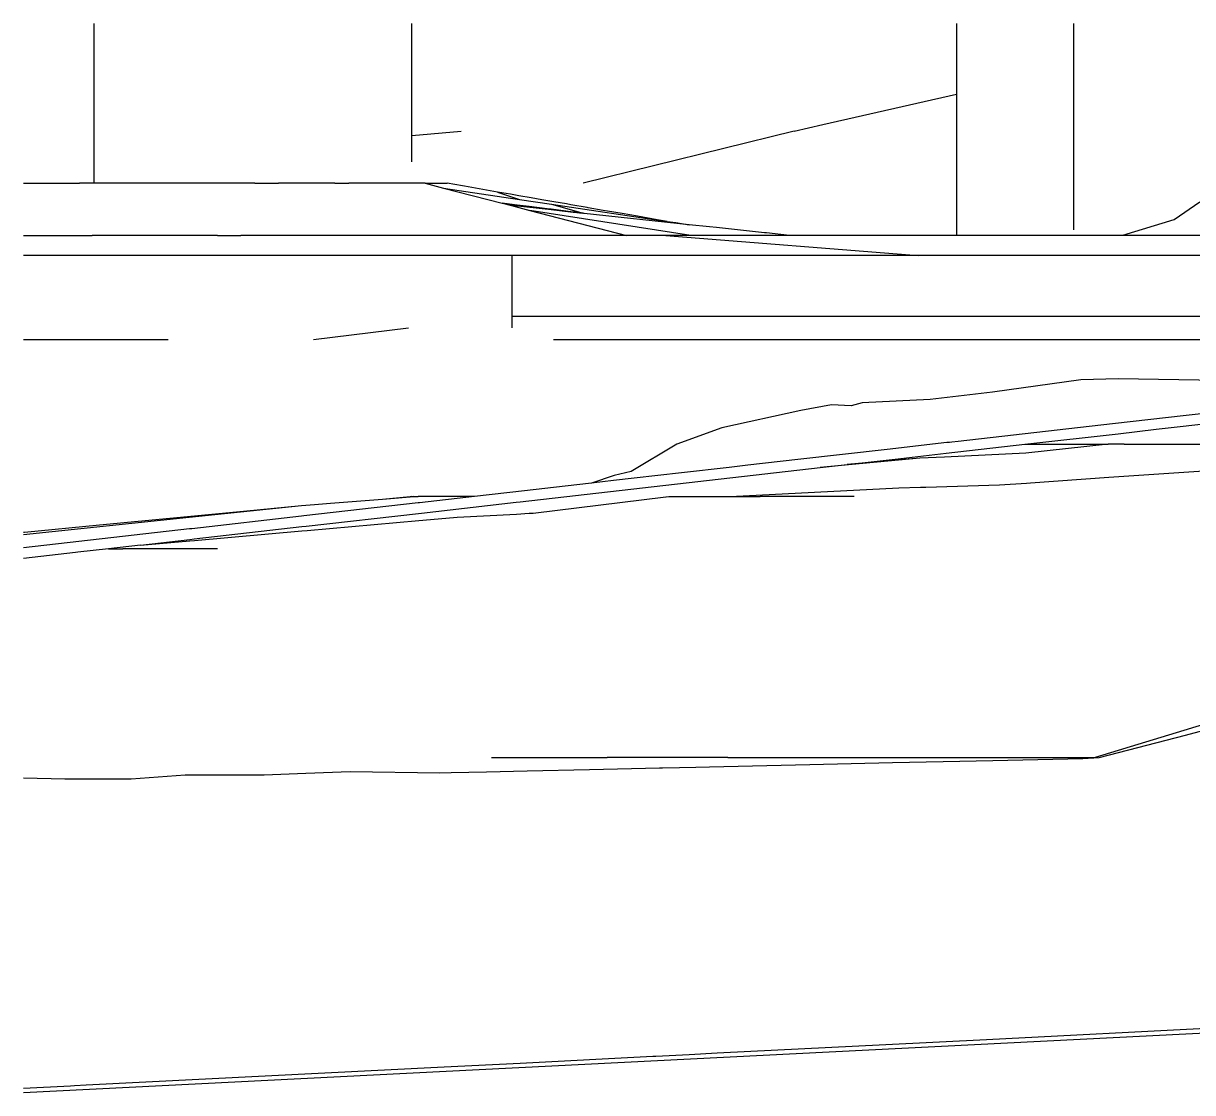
# Model space of a CAD drawing. Extents: x -31.6 to 31.6, y -10.2 to 11.9.
# Drawn here: x -31.59 to -9.19, y -8.56 to 11.92 of the extents above; entities that cross this region are included whole.
import ezdxf

# ---------------------------------------------------------------- set-up
doc = ezdxf.new("R2010")
doc.units = 0
doc.layers.get('0').update_dxf_attribs({"linetype": 'CONTINUOUS'})
doc.layers.add('SECTIONCUTEDGES', color=7, linetype='CONTINUOUS')

msp = doc.modelspace()

# ---------------------------------------------------------------- linework, layer by layer
for p, q in [((-30.229, 8.858), (-30.229, 11.92)), ((-24.149, 11.886), (-24.149, 11.92)), ((-24.149, 11.858), (-24.149, 11.886)), ((-13.709, 11.92), (-13.709, 11.858)), ((-11.469, 11.92), (-11.469, 7.967)), ((-24.149, 11.218), (-24.149, 11.858)), ((-13.709, 11.858), (-13.709, 11.583)), ((-13.709, 11.583), (-13.709, 11.453)), ((-13.709, 11.453), (-13.709, 11.392)), ((-24.149, 10.858), (-24.149, 11.218)), ((-13.709, 11.392), (-13.709, 11.334)), ((-13.709, 11.334), (-13.709, 11.267)), ((-13.709, 11.267), (-13.709, 11.23)), ((-13.709, 11.23), (-13.709, 11.129)), ((-13.709, 11.129), (-13.709, 11.102)), ((-13.709, 11.102), (-13.709, 10.97)), ((-24.149, 10.671), (-24.149, 10.858)), ((-13.709, 10.97), (-13.709, 10.958)), ((-13.709, 10.958), (-13.709, 10.864)), ((-13.709, 10.864), (-13.709, 10.863)), ((-13.709, 10.863), (-13.709, 10.858)), ((-13.709, 10.858), (-13.709, 10.732)), ((-24.149, 10.58), (-24.149, 10.671)), ((-24.149, 10.293), (-24.149, 10.58)), ((-16.272, 9.983), (-13.709, 10.565)), ((-13.709, 10.732), (-13.709, 10.712)), ((-13.709, 10.712), (-13.709, 10.629)), ((-13.709, 10.629), (-13.709, 10.595)), ((-13.709, 10.595), (-13.709, 10.585)), ((-13.709, 10.585), (-13.709, 10.576)), ((-13.709, 10.576), (-13.709, 10.565)), ((-13.709, 10.565), (-13.709, 10.562)), ((-13.709, 10.562), (-13.709, 10.504)), ((-13.709, 10.504), (-13.709, 10.431)), ((-13.709, 10.431), (-13.709, 10.332)), ((-13.709, 10.332), (-13.709, 10.26)), ((-24.149, 10.055), (-24.149, 10.293)), ((-13.709, 10.26), (-13.709, 10.121)), ((-13.709, 10.121), (-13.709, 10.082)), ((-13.709, 10.082), (-13.709, 9.904)), ((-24.149, 9.987), (-24.149, 10.055)), ((-24.149, 9.858), (-24.149, 9.987)), ((-24.149, 9.773), (-23.202, 9.858)), ((-24.149, 9.773), (-24.149, 9.858)), ((-16.822, 9.858), (-20.862, 8.858)), ((-16.822, 9.858), (-16.272, 9.983)), ((-13.709, 9.904), (-13.709, 9.892)), ((-13.709, 9.892), (-13.709, 9.858)), ((-13.709, 9.858), (-13.709, 9.725)), ((-24.149, 9.756), (-24.149, 9.773)), ((-24.149, 9.647), (-24.149, 9.756)), ((-24.149, 9.541), (-24.149, 9.647)), ((-13.709, 9.725), (-13.709, 9.64)), ((-13.709, 9.64), (-13.709, 9.495)), ((-24.149, 9.46), (-24.149, 9.541)), ((-24.149, 9.304), (-24.149, 9.46)), ((-13.709, 9.495), (-13.709, 9.333)), ((-24.149, 9.271), (-24.149, 9.304)), ((-13.709, 9.333), (-13.709, 9.205)), ((-13.709, 9.205), (-13.709, 8.965)), ((-13.709, 8.965), (-13.709, 8.942)), ((-31.588, 8.858), (-30.512, 8.858)), ((-30.229, 8.858), (-30.512, 8.858)), ((-28.712, 8.858), (-30.229, 8.858)), ((-27.153, 8.858), (-28.712, 8.858)), ((-27.153, 8.858), (-26.972, 8.858)), ((-26.972, 8.858), (-26.702, 8.858)), ((-25.622, 8.858), (-26.702, 8.858)), ((-25.622, 8.858), (-25.352, 8.858)), ((-24.862, 8.858), (-25.352, 8.858)), ((-24.192, 8.858), (-24.862, 8.858)), ((-23.892, 8.858), (-24.192, 8.858)), ((-23.892, 8.858), (-23.472, 8.858)), ((-23.892, 8.858), (-23.539, 8.766)), ((-23.539, 8.766), (-22.083, 8.549)), ((-23.539, 8.766), (-22.414, 8.475)), ((-23.176, 8.807), (-23.472, 8.858)), ((-23.137, 8.8), (-23.176, 8.807)), ((-22.502, 8.69), (-23.137, 8.8)), ((-13.709, 8.942), (-13.709, 8.858)), ((-13.709, 8.858), (-13.709, 8.677)), ((-22.502, 8.69), (-22.083, 8.549)), ((-22.253, 8.647), (-22.502, 8.69)), ((-22.099, 8.62), (-22.253, 8.647)), ((-21.86, 8.579), (-22.099, 8.62)), ((-22.083, 8.549), (-21.47, 8.458)), ((-21.657, 8.543), (-21.86, 8.579)), ((-21.426, 8.503), (-21.657, 8.543)), ((-13.709, 8.677), (-13.709, 8.544)), ((-13.709, 8.544), (-13.709, 8.487)), ((-22.128, 8.439), (-22.414, 8.475)), ((-22.414, 8.475), (-22.411, 8.474)), ((-22.411, 8.474), (-22.129, 8.439)), ((-22.411, 8.474), (-22.238, 8.429)), ((-22.238, 8.429), (-21.887, 8.338)), ((-20.886, 8.284), (-22.238, 8.429)), ((-22.129, 8.439), (-21.903, 8.411)), ((-21.901, 8.411), (-22.128, 8.439)), ((-21.903, 8.411), (-21.557, 8.368)), ((-21.555, 8.368), (-21.901, 8.411)), ((-18.802, 7.858), (-21.887, 8.338)), ((-21.887, 8.338), (-20.032, 7.858)), ((-21.557, 8.368), (-21.48, 8.358)), ((-21.479, 8.359), (-21.555, 8.368)), ((-21.48, 8.358), (-21.057, 8.306)), ((-21.056, 8.306), (-21.479, 8.359)), ((-21.47, 8.458), (-20.865, 8.282)), ((-21.47, 8.458), (-19.253, 8.127)), ((-21.183, 8.461), (-21.426, 8.503)), ((-21.103, 8.447), (-21.183, 8.461)), ((-20.789, 8.393), (-21.103, 8.447)), ((-21.057, 8.306), (-21.035, 8.303)), ((-21.033, 8.303), (-21.056, 8.306)), ((-21.035, 8.303), (-20.886, 8.284)), ((-20.865, 8.282), (-21.033, 8.303)), ((-20.765, 8.389), (-20.789, 8.393)), ((-20.48, 8.339), (-20.765, 8.389)), ((-20.396, 8.325), (-20.48, 8.339)), ((-20.118, 8.277), (-20.396, 8.325)), ((-13.709, 8.487), (-13.709, 8.461)), ((-13.709, 8.461), (-13.709, 8.359)), ((-13.709, 8.359), (-13.709, 8.355)), ((-13.709, 8.355), (-13.709, 8.241)), ((-9.543, 8.164), (-9.052, 8.505)), ((-20.844, 8.28), (-20.886, 8.284)), ((-20.844, 8.28), (-20.865, 8.282)), ((-18.833, 8.064), (-20.844, 8.28)), ((-19.825, 8.226), (-20.118, 8.277)), ((-19.444, 8.16), (-19.825, 8.226)), ((-19.253, 8.127), (-19.444, 8.16)), ((-19.253, 8.127), (-19.091, 8.103)), ((-19.091, 8.103), (-18.833, 8.064)), ((-13.709, 8.241), (-13.709, 8.215)), ((-13.709, 8.215), (-13.709, 7.888)), ((-10.523, 7.863), (-9.543, 8.164)), ((-31.588, 7.858), (-31.542, 7.858)), ((-31.542, 7.858), (-30.272, 7.858)), ((-28.432, 7.858), (-30.272, 7.858)), ((-27.872, 7.858), (-28.432, 7.858)), ((-27.872, 7.858), (-27.422, 7.858)), ((-27.272, 7.858), (-27.422, 7.858)), ((-25.722, 7.858), (-27.272, 7.858)), ((-23.532, 7.858), (-25.722, 7.858)), ((-22.252, 7.858), (-23.532, 7.858)), ((-20.572, 7.858), (-22.252, 7.858)), ((-20.032, 7.858), (-20.572, 7.858)), ((-19.277, 7.858), (-20.032, 7.858)), ((-19.277, 7.858), (-14.444, 7.475)), ((-18.802, 7.858), (-19.277, 7.858)), ((-18.444, 8.022), (-18.833, 8.064)), ((-16.912, 7.858), (-18.802, 7.858)), ((-18.312, 8.008), (-18.444, 8.022)), ((-17.389, 7.909), (-18.312, 8.008)), ((-17.354, 7.905), (-17.389, 7.909)), ((-16.912, 7.858), (-17.354, 7.905)), ((-16.632, 7.858), (-16.912, 7.858)), ((-15.982, 7.858), (-16.632, 7.858)), ((-15.212, 7.858), (-15.982, 7.858)), ((-14.652, 7.858), (-15.212, 7.858)), ((-13.762, 7.858), (-14.652, 7.858)), ((-13.709, 7.858), (-13.762, 7.858)), ((-13.709, 7.888), (-13.709, 7.886)), ((-13.709, 7.886), (-13.709, 7.858)), ((-12.117, 7.858), (-13.709, 7.858)), ((-12.022, 7.858), (-12.117, 7.858)), ((-11.532, 7.858), (-12.022, 7.858)), ((-11.162, 7.858), (-11.532, 7.858)), ((-10.832, 7.858), (-11.162, 7.858)), ((-10.534, 7.858), (-10.832, 7.858)), ((-10.534, 7.858), (-10.527, 7.861)), ((-10.532, 7.858), (-10.534, 7.858)), ((-9.932, 7.858), (-10.532, 7.858)), ((-10.527, 7.861), (-10.523, 7.863)), ((-9.402, 7.858), (-9.932, 7.858)), ((-8.882, 7.858), (-9.402, 7.858)), ((-31.206, 7.475), (-31.588, 7.475)), ((-30.241, 7.475), (-31.206, 7.475)), ((-28.76, 7.475), (-30.241, 7.475)), ((-28.067, 7.475), (-28.76, 7.475)), ((-27.79, 7.475), (-28.067, 7.475)), ((-27.024, 7.475), (-27.79, 7.475)), ((-26.113, 7.475), (-27.024, 7.475)), ((-26.02, 7.475), (-26.113, 7.475)), ((-25.162, 7.475), (-26.02, 7.475)), ((-23.639, 7.475), (-25.162, 7.475)), ((-22.226, 7.475), (-23.639, 7.475)), ((-22.226, 6.305), (-22.226, 7.475)), ((-14.444, 7.475), (-22.226, 7.475)), ((-11.444, 7.475), (-14.444, 7.475)), ((-10.352, 7.475), (-11.444, 7.475)), ((-9.023, 7.475), (-10.352, 7.475)), ((-22.226, 6.158), (-22.226, 6.305)), ((-21.291, 6.305), (-22.226, 6.305)), ((-19.739, 6.305), (-21.291, 6.305)), ((-18.665, 6.305), (-19.739, 6.305)), ((-17.444, 6.305), (-18.665, 6.305)), ((-16.612, 6.305), (-17.444, 6.305)), ((-15.12, 6.305), (-16.612, 6.305)), ((-13.966, 6.305), (-15.12, 6.305)), ((-8.065, 6.305), (-13.966, 6.305)), ((-24.211, 6.079), (-26.032, 5.858)), ((-22.226, 6.087), (-22.226, 6.158)), ((-28.812, 5.858), (-31.588, 5.858)), ((-17.112, 5.858), (-21.432, 5.858)), ((-14.722, 5.858), (-17.112, 5.858)), ((-12.202, 5.858), (-14.722, 5.858)), ((-9.272, 5.858), (-12.202, 5.858)), ((-8.372, 5.858), (-9.272, 5.858)), ((-11.329, 5.092), (-13.02, 4.854)), ((-10.605, 5.113), (-11.329, 5.092)), ((-8.551, 5.075), (-10.605, 5.113)), ((-14.215, 4.718), (-15.52, 4.654)), ((-13.02, 4.854), (-14.215, 4.718)), ((-16.695, 4.506), (-18.207, 4.174)), ((-16.103, 4.613), (-16.695, 4.506)), ((-15.731, 4.592), (-16.103, 4.613)), ((-15.52, 4.654), (-15.731, 4.592)), ((-8.168, 4.541), (-9.312, 4.411)), ((-9.312, 4.411), (-10.722, 4.251)), ((-9.886, 4.145), (-8.059, 4.353)), ((-18.207, 4.174), (-19.069, 3.858)), ((-10.722, 4.251), (-13.677, 3.914)), ((-12.402, 3.858), (-10.616, 4.061)), ((-10.616, 4.061), (-9.886, 4.145)), ((-19.069, 3.858), (-19.944, 3.339)), ((-13.897, 3.889), (-15.04, 3.759)), ((-13.911, 3.686), (-12.402, 3.858)), ((-13.848, 3.894), (-13.897, 3.889)), ((-13.798, 3.9), (-13.848, 3.894)), ((-13.677, 3.914), (-13.798, 3.9)), ((-12.402, 3.858), (-10.808, 3.858)), ((-10.808, 3.858), (-12.385, 3.686)), ((-10.502, 3.858), (-10.808, 3.858)), ((-10.502, 3.858), (-8.119, 3.858)), ((-15.04, 3.759), (-16.748, 3.564)), ((-14.413, 3.592), (-16.326, 3.411)), ((-14.887, 3.575), (-13.911, 3.686)), ((-14.413, 3.592), (-14.868, 3.552)), ((-13.944, 3.614), (-14.413, 3.592)), ((-12.385, 3.686), (-13.944, 3.614)), ((-22.07, 2.756), (-16.326, 3.411)), ((-18.066, 3.414), (-18.977, 3.31)), ((-17.707, 3.455), (-18.066, 3.414)), ((-16.748, 3.564), (-17.707, 3.455)), ((-16.326, 3.411), (-15.806, 3.47)), ((-15.806, 3.47), (-14.887, 3.575)), ((-14.868, 3.552), (-15.806, 3.47)), ((-10.794, 3.225), (-8.218, 3.404)), ((-20.268, 3.26), (-20.706, 3.113)), ((-20.283, 3.161), (-20.706, 3.113)), ((-19.885, 3.207), (-20.283, 3.161)), ((-19.944, 3.339), (-20.268, 3.26)), ((-18.977, 3.31), (-19.885, 3.207)), ((-12.291, 3.121), (-10.794, 3.225)), ((-21.985, 2.967), (-22.945, 2.858)), ((-21.211, 3.055), (-21.985, 2.967)), ((-20.706, 3.113), (-21.211, 3.055)), ((-18.048, 2.858), (-14.816, 3.025)), ((-14.816, 3.025), (-14.4, 3.037)), ((-14.4, 3.037), (-14.298, 3.039)), ((-14.298, 3.039), (-12.889, 3.079)), ((-12.889, 3.079), (-12.372, 3.115)), ((-12.372, 3.115), (-12.291, 3.121)), ((-26.013, 2.699), (-26.262, 2.679)), ((-24.022, 2.735), (-26.217, 2.485)), ((-25.707, 2.723), (-26.013, 2.699)), ((-24.709, 2.803), (-25.707, 2.723)), ((-24.024, 2.858), (-24.709, 2.803)), ((-24.175, 2.853), (-24.709, 2.803)), ((-24.162, 2.858), (-24.175, 2.853)), ((-24.122, 2.858), (-24.175, 2.853)), ((-24.162, 2.858), (-24.122, 2.858)), ((-24.122, 2.858), (-24.024, 2.858)), ((-23.782, 2.858), (-24.024, 2.858)), ((-24.001, 2.738), (-24.022, 2.735)), ((-22.945, 2.858), (-24.001, 2.738)), ((-23.962, 2.541), (-22.145, 2.748)), ((-22.945, 2.858), (-23.782, 2.858)), ((-22.145, 2.748), (-22.07, 2.756)), ((-21.821, 2.54), (-19.281, 2.853)), ((-19.281, 2.853), (-19.272, 2.854)), ((-19.272, 2.854), (-19.225, 2.858)), ((-19.225, 2.858), (-18.048, 2.858)), ((-18.048, 2.858), (-17.472, 2.858)), ((-15.672, 2.858), (-17.472, 2.858)), ((-28.039, 2.508), (-30.128, 2.308)), ((-26.262, 2.679), (-28.411, 2.453)), ((-26.258, 2.48), (-28.362, 2.241)), ((-27.305, 2.579), (-28.039, 2.508)), ((-26.262, 2.679), (-27.305, 2.579)), ((-26.217, 2.485), (-26.258, 2.48)), ((-26.171, 2.289), (-24.017, 2.534)), ((-24.017, 2.534), (-23.962, 2.541)), ((-23.278, 2.459), (-22.14, 2.522)), ((-22.14, 2.522), (-21.899, 2.536)), ((-21.899, 2.536), (-21.821, 2.54)), ((-28.411, 2.453), (-31.588, 2.123)), ((-30.128, 2.308), (-31.566, 2.17)), ((-28.362, 2.241), (-28.406, 2.236)), ((-28.318, 2.044), (-26.253, 2.28)), ((-26.253, 2.28), (-26.171, 2.289)), ((-26.152, 2.207), (-24.014, 2.395)), ((-24.014, 2.395), (-23.934, 2.402)), ((-23.934, 2.402), (-23.278, 2.459)), ((-28.406, 2.236), (-31.588, 1.873)), ((-31.566, 2.17), (-31.588, 2.168)), ((-29.347, 1.927), (-28.401, 2.035)), ((-28.401, 2.035), (-28.318, 2.044)), ((-28.4, 2.01), (-28.312, 2.018)), ((-28.312, 2.018), (-26.251, 2.199)), ((-26.251, 2.199), (-26.152, 2.207)), ((-29.955, 1.858), (-30.546, 1.791)), ((-29.347, 1.927), (-29.955, 1.858)), ((-29.955, 1.858), (-29.682, 1.858)), ((-27.872, 1.858), (-29.682, 1.858)), ((-29.347, 1.927), (-28.4, 2.01)), ((-30.587, 1.786), (-31.588, 1.672)), ((-30.546, 1.791), (-30.587, 1.786)), ((-8.094, -1.235), (-11.052, -2.142)), ((-22.622, -2.142), (-20.402, -2.142)), ((-18.092, -2.142), (-20.402, -2.142)), ((-18.092, -2.142), (-15.862, -2.142)), ((-15.862, -2.142), (-14.052, -2.142)), ((-14.052, -2.142), (-12.912, -2.142)), ((-12.912, -2.142), (-11.052, -2.142)), ((-31.588, -8.561), (-7.576, -7.344)), ((-7.576, -7.265), (-13.138, -7.547)), ((-13.138, -7.547), (-15.065, -7.644)), ((-18.835, -7.836), (-19.474, -7.868)), ((-18.297, -7.808), (-18.835, -7.836)), ((-15.065, -7.644), (-18.297, -7.808)), ((-22.07, -8), (-23.527, -8.073)), ((-19.53, -7.871), (-22.07, -8)), ((-19.521, -7.87), (-19.53, -7.871)), ((-19.474, -7.868), (-19.521, -7.87)), ((-23.527, -8.073), (-30.387, -8.421)), ((-30.686, -8.436), (-31.588, -8.482)), ((-30.61, -8.432), (-30.686, -8.436)), ((-30.387, -8.421), (-30.61, -8.432))]:
    msp.add_line(p, q)
at = {"layer": 'SECTIONCUTEDGES'}
for p, q in [((-10.976, -2.142), (-9.325, -1.714)), ((-9.325, -1.714), (-8.772, -1.57)), ((-14.939, -2.24), (-13.964, -2.218)), ((-13.964, -2.218), (-13.013, -2.197)), ((-13.013, -2.197), (-11.29, -2.158)), ((-11.29, -2.158), (-10.976, -2.142)), ((-26.975, -2.475), (-26.176, -2.442)), ((-26.176, -2.442), (-25.33, -2.407)), ((-25.33, -2.407), (-23.612, -2.436)), ((-23.612, -2.436), (-23.393, -2.431)), ((-23.393, -2.431), (-22.715, -2.416)), ((-22.715, -2.416), (-21.938, -2.398)), ((-21.938, -2.398), (-20.74, -2.371)), ((-20.74, -2.371), (-19.401, -2.341)), ((-19.401, -2.341), (-19.397, -2.341)), ((-19.397, -2.341), (-19.392, -2.341)), ((-19.392, -2.341), (-19.368, -2.34)), ((-19.368, -2.34), (-19.346, -2.34)), ((-19.346, -2.34), (-19.016, -2.332)), ((-19.016, -2.332), (-18.707, -2.325)), ((-18.707, -2.325), (-18.446, -2.319)), ((-18.446, -2.319), (-18.169, -2.313)), ((-18.169, -2.313), (-16.52, -2.276)), ((-16.52, -2.276), (-14.939, -2.24)), ((-31.588, -2.529), (-30.792, -2.55)), ((-30.792, -2.55), (-30.544, -2.549)), ((-30.544, -2.549), (-30.511, -2.549)), ((-30.511, -2.549), (-30.468, -2.549)), ((-30.468, -2.549), (-30.372, -2.549)), ((-30.372, -2.549), (-30.245, -2.549)), ((-30.245, -2.549), (-29.521, -2.548)), ((-29.521, -2.548), (-28.49, -2.475)), ((-28.49, -2.475), (-27.254, -2.475)), ((-27.254, -2.475), (-26.975, -2.475))]:
    msp.add_line(p, q, dxfattribs=at)

doc.saveas('drawing.dxf')
